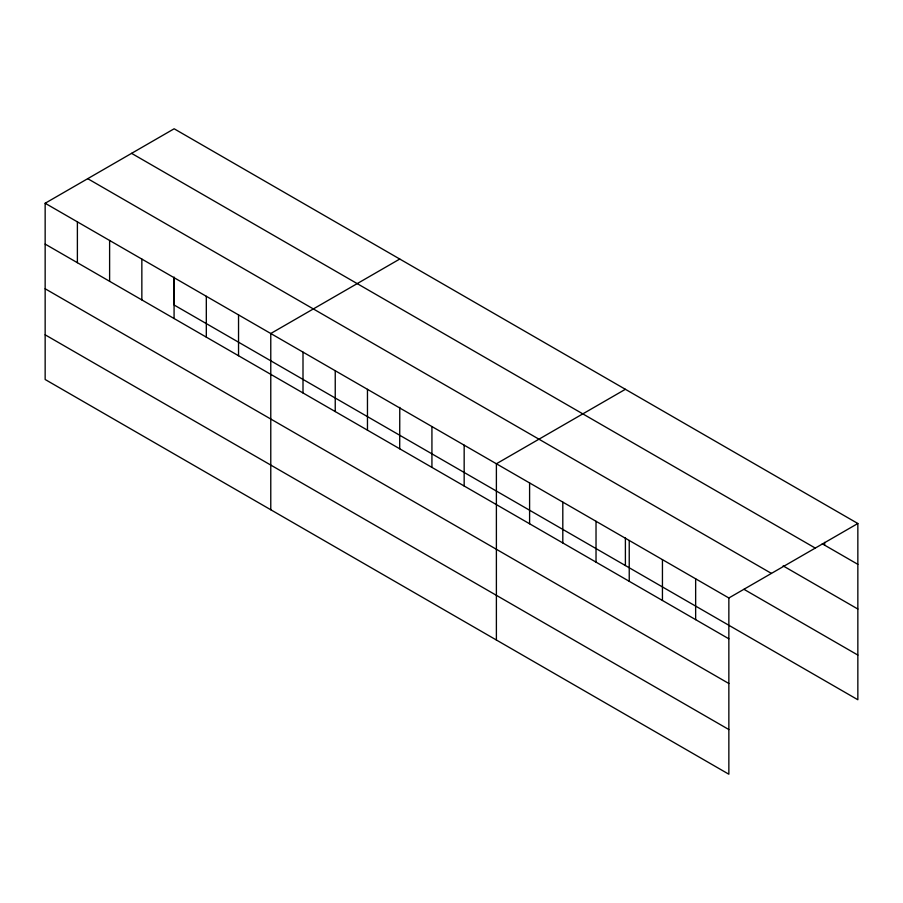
<?xml version="1.0" encoding="UTF-8"?>
<svg xmlns="http://www.w3.org/2000/svg" width="903" height="903" viewBox="0 0 903 903"><rect width="100%" height="100%" fill="white"/><g stroke="black" fill="none" stroke-linecap="round" stroke-linejoin="round"><path stroke-width="1.35" d="M45.15 203.254L728.856 597.978L728.856 774.221L45.15 379.497L45.15 203.254L174.144 128.779L857.85 523.503L857.85 699.746L174.144 305.022L174.144 277.086M399.769 259.037L270.776 333.512L270.776 509.755M625.395 389.295L496.39 463.77L496.39 640.013M728.856 597.978L857.85 523.503M822.272 543.798L857.85 564.341M131.578 153.352L815.285 548.087M783.127 565.888L857.85 609.028M87.715 178.67L771.422 573.405M743.993 589.332L857.85 655.07M45.15 244.092L728.856 638.816M45.15 288.768L728.856 683.503M45.15 334.81L728.856 729.545M824.642 542.353L824.642 545.175M695.649 578.812L695.649 619.65M662.441 559.634L662.441 600.472M629.233 540.468L629.233 581.306M625.395 537.612L625.395 565.538M596.025 521.291L596.025 562.129M562.806 502.113L562.806 542.951M529.598 482.947L529.598 523.785M464.165 445.168L464.165 486.006M431.927 426.555L431.927 467.393M399.769 407.355L399.702 448.78M367.465 389.34L367.465 430.178M335.239 370.727L335.239 411.565M303.002 352.125L303.002 392.963M238.539 314.899L238.539 355.737M206.313 296.297L206.313 337.135M174.076 277.684L174.076 318.522M141.85 259.071L141.85 299.909M109.613 240.469L109.613 281.307M77.387 221.856L77.387 262.694"/></g></svg>
